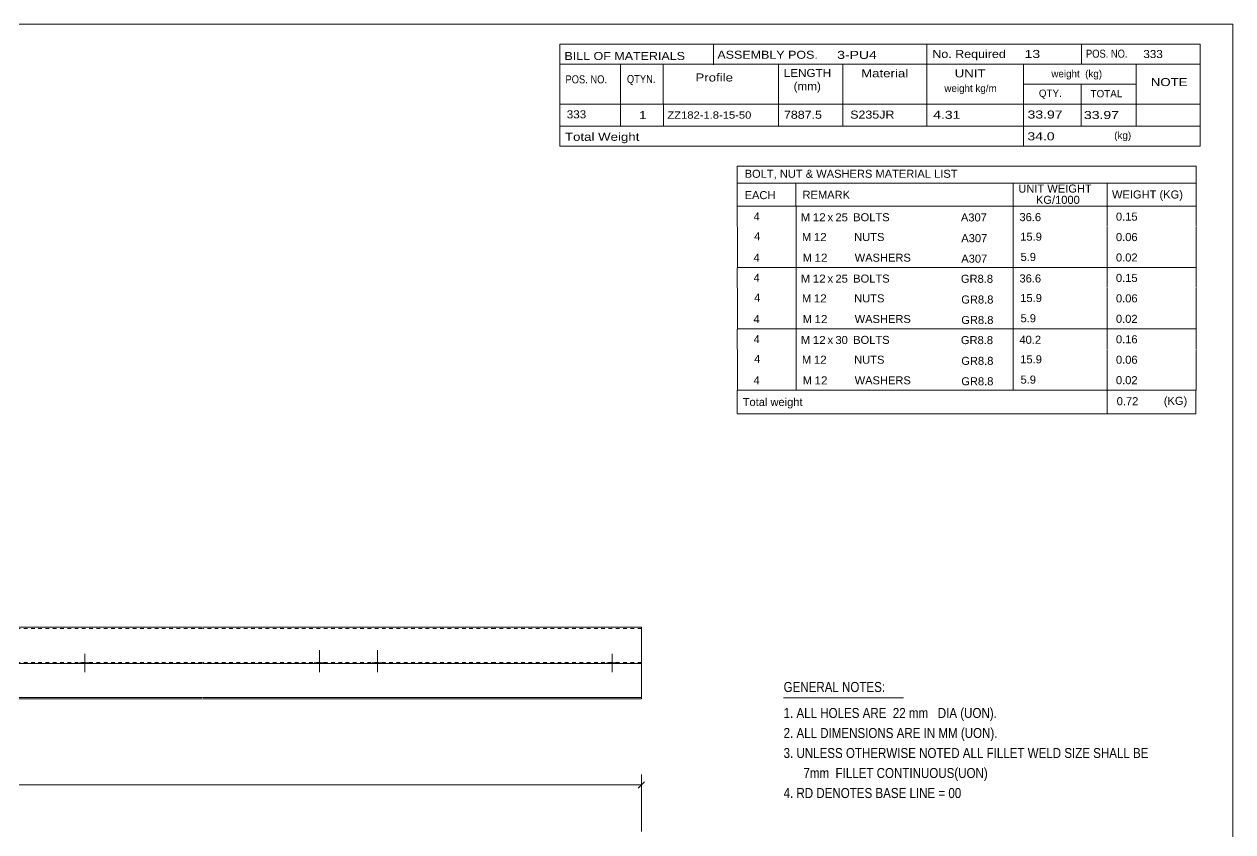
# Model space of a CAD drawing. Header units: millimetres. Extents: x 2 to 579, y 1 to 405.
# Drawn here: x 246.7 to 579, y 183 to 405 of the extents above; entities that cross this region are included whole.
import ezdxf

# ---------------------------------------------------------------- set-up
doc = ezdxf.new("R2010")
doc.units = ezdxf.units.MM
doc.linetypes.add('XKITLINE00', pattern=[0])
doc.linetypes.add('XKITLINE01', pattern=[4, 1, -1, 1, -1])
for name, color, linetype, lineweight in [('Bolt', 3, 'Continuous', 0), ('Dimensions', 7, 'Continuous', 0), ('DrawingSheet', 5, 'Continuous', 0), ('OtherObjectType', 7, 'Continuous', 0), ('Part', 2, 'Continuous', 0)]:
    doc.layers.add(name, color=color, linetype=linetype, lineweight=lineweight)
doc.styles.add('ARIAL_NARROW', font='ARIALN.TTF')

# ---------------------------------------------------------------- blocks, each defined once
blk = doc.blocks.new('*A9')
at = {"layer": 'Bolt'}
for points in [[(326.5, 229.25), (326.5, 229.61), (329.3, 229.61), (329.3, 229.25)], [(326.5, 229.25), (326.5, 229.61), (329.3, 229.61), (329.3, 229.25)], [(342.5, 229.25), (342.5, 229.61), (345.3, 229.61), (345.3, 229.25)], [(342.5, 229.25), (342.5, 229.61), (345.3, 229.61), (345.3, 229.25)]]:
    blk.add_hatch(color=3, dxfattribs=at).paths.add_polyline_path(points, flags=17)
at = {"layer": 'Bolt', "color": 3, "linetype": 'XKITLINE00', "lineweight": 0}
for p, q in [((327.9, 232.93), (327.9, 226.93)), ((327.9, 232.93), (327.9, 226.93)), ((343.9, 232.93), (343.9, 226.93)), ((343.9, 232.93), (343.9, 226.93)), ((326.5, 229.61), (326.5, 229.25)), ((326.5, 229.61), (326.5, 229.25)), ((329.3, 229.61), (329.3, 229.25)), ((329.3, 229.61), (329.3, 229.25)), ((342.5, 229.61), (342.5, 229.25)), ((342.5, 229.61), (342.5, 229.25)), ((345.3, 229.61), (345.3, 229.25)), ((345.3, 229.61), (345.3, 229.25))]:
    blk.add_line(p, q, dxfattribs=at)
blk = doc.blocks.new('*A10')
at = {"layer": 'Bolt'}
for points in [[(262.01, 229.25), (262.01, 229.61), (264.81, 229.61), (264.81, 229.25)], [(262.01, 229.25), (262.01, 229.61), (264.81, 229.61), (264.81, 229.25)], [(406.99, 229.25), (406.99, 229.61), (409.79, 229.61), (409.79, 229.25)], [(406.99, 229.25), (406.99, 229.61), (409.79, 229.61), (409.79, 229.25)]]:
    blk.add_hatch(color=3, dxfattribs=at).paths.add_polyline_path(points, flags=17)
at = {"layer": 'Bolt', "color": 3, "linetype": 'XKITLINE00', "lineweight": 0}
for p, q in [((262.01, 229.61), (262.01, 229.25)), ((262.01, 229.61), (262.01, 229.25)), ((263.41, 231.93), (263.41, 226.93)), ((263.41, 231.93), (263.41, 226.93)), ((264.81, 229.61), (264.81, 229.25)), ((264.81, 229.61), (264.81, 229.25)), ((406.99, 229.61), (406.99, 229.25)), ((406.99, 229.61), (406.99, 229.25)), ((408.39, 231.93), (408.39, 226.93)), ((408.39, 231.93), (408.39, 226.93)), ((409.79, 229.61), (409.79, 229.25)), ((409.79, 229.61), (409.79, 229.25))]:
    blk.add_line(p, q, dxfattribs=at)
blk = doc.blocks.new('*A12')
at = {"layer": 'Part', "color": 2, "linetype": 'XKITLINE00', "lineweight": 0}
for p, q in [((295.61, 239.25), (231.22, 239.25)), ((376.1, 239.25), (295.71, 239.25)), ((416.39, 239.25), (376.2, 239.25)), ((416.39, 219.97), (416.39, 239.25)), ((295.61, 229.25), (231.22, 229.25)), ((376.1, 229.25), (295.71, 229.25)), ((416.39, 229.25), (376.2, 229.25)), ((231.22, 219.97), (295.61, 219.97)), ((295.61, 219.61), (231.22, 219.61)), ((295.71, 219.97), (376.1, 219.97)), ((376.1, 219.61), (295.71, 219.61)), ((376.2, 219.97), (416.39, 219.97)), ((416.39, 219.61), (376.2, 219.61)), ((416.39, 219.97), (416.39, 219.61))]:
    blk.add_line(p, q, dxfattribs=at)
at = {"layer": 'Part', "color": 7, "linetype": 'XKITLINE01', "lineweight": 0}
for p, q in [((295.61, 238.89), (231.22, 238.89)), ((376.1, 238.89), (295.71, 238.89)), ((416.39, 238.89), (376.2, 238.89)), ((295.61, 229.61), (231.22, 229.61)), ((376.1, 229.61), (295.71, 229.61)), ((416.39, 229.61), (376.2, 229.61))]:
    blk.add_line(p, q, dxfattribs=at)
blk = doc.blocks.new('*A13')
at = {"layer": 'DrawingSheet', "color": 5, "linetype": 'XKITLINE00', "lineweight": 0}
for p, q in [((579, 405), (5, 405)), ((579, 5), (579, 405))]:
    blk.add_line(p, q, dxfattribs=at)
blk = doc.blocks.new('*A14')
at = {"layer": 'OtherObjectType', "color": 7, "linetype": 'XKITLINE00', "lineweight": 0}
for p, q in [((442.76, 365.95), (442.75, 354.95)), ((442.76, 365.95), (568.88, 365.95)), ((568.88, 365.95), (568.88, 354.95)), ((442.75, 361.3), (568.88, 361.3)), ((458.87, 361.31), (458.87, 354.95)), ((518.57, 361.31), (518.57, 354.95)), ((544.47, 361.29), (544.47, 354.95)), ((442.76, 354.92), (442.76, 349.42)), ((442.77, 354.95), (568.88, 354.95)), ((458.92, 354.95), (458.92, 349.33)), ((518.57, 354.95), (518.57, 349.33)), ((544.5, 354.95), (544.5, 349.45)), ((568.88, 354.95), (568.88, 349.45)), ((442.79, 349.33), (442.79, 343.72)), ((458.95, 349.33), (458.95, 343.71)), ((518.57, 349.33), (518.57, 343.71)), ((544.5, 349.33), (544.5, 343.83)), ((568.88, 349.33), (568.88, 343.83)), ((442.79, 343.7), (442.79, 338.13)), ((458.95, 343.71), (458.95, 338.09)), ((518.57, 343.71), (518.57, 338.09)), ((544.5, 343.71), (544.5, 338.1)), ((568.88, 343.71), (568.88, 338.1)), ((568.88, 338.1), (442.75, 338.13)), ((442.76, 338.06), (442.76, 332.56)), ((458.92, 338.09), (458.92, 332.47)), ((518.57, 338.09), (518.57, 332.47)), ((544.5, 338.09), (544.5, 332.59)), ((568.88, 338.09), (568.88, 332.59)), ((442.79, 332.47), (442.79, 326.86)), ((458.95, 332.47), (458.95, 326.86)), ((518.57, 332.47), (518.57, 326.86)), ((544.5, 332.47), (544.5, 326.97)), ((568.88, 332.47), (568.88, 326.97)), ((442.79, 326.84), (442.79, 321.27)), ((458.95, 326.85), (458.95, 321.24)), ((518.57, 326.86), (518.57, 321.24)), ((544.5, 326.85), (544.5, 321.25)), ((568.88, 326.85), (568.88, 321.24)), ((568.88, 321.24), (442.75, 321.27)), ((442.76, 321.21), (442.76, 315.71)), ((458.92, 321.23), (458.92, 315.62)), ((518.57, 321.24), (518.57, 315.62)), ((544.5, 321.23), (544.5, 315.73)), ((568.88, 321.24), (568.88, 315.74)), ((442.79, 315.62), (442.79, 310)), ((458.95, 315.62), (458.95, 310)), ((518.57, 315.62), (518.57, 310)), ((544.5, 315.61), (544.5, 310.11)), ((568.88, 315.62), (568.88, 310.12)), ((442.79, 309.98), (442.79, 304.42)), ((458.95, 310), (458.95, 304.38)), ((518.57, 310), (518.57, 304.38)), ((544.5, 310), (544.5, 304.39)), ((568.88, 310), (568.88, 304.39)), ((568.88, 304.39), (442.75, 304.42)), ((442.78, 304.38), (442.78, 297.97)), ((442.85, 304.38), (568.87, 304.38)), ((544.5, 304.35), (544.5, 297.93)), ((568.87, 304.35), (568.87, 297.94)), ((442.77, 297.93), (568.87, 297.93))]:
    blk.add_line(p, q, dxfattribs=at)
at = {"layer": 'OtherObjectType', "color": 7, "style": 'ARIAL_NARROW'}
for s, width, p in [('BOLT, NUT & WASHERS MATERIAL LIST', 1.211571, (444.79, 362.79)), ('EACH', 1.211571, (444.78, 356.92)), ('REMARK', 1.211571, (460.7, 357.01)), ('UNIT WEIGHT', 1.211571, (520.03, 358.72)), ('WEIGHT (KG)', 1.211571, (545.78, 357.1)), (' KG/1000', 1.211571, (524.02, 355.63)), ('4', 1.211571, (447.26, 351.05)), ('M', 1.211571, (460.26, 350.85)), ('12', 1.275, (463.5, 350.83)), ('x', 1.211571, (467.58, 350.83)), ('25', 1.211571, (469.76, 350.82)), ('BOLTS', 1.211571, (474.63, 350.84)), ('A307', 1.211571, (504.25, 350.79)), ('36.6', 1.211571, (520.34, 350.88)), ('0.15', 1.211571, (546.87, 351.01)), ('4', 1.211571, (447.4, 345.61)), ('M', 1.211571, (460.54, 345.41)), ('12', 1.275, (463.78, 345.39)), ('NUTS', 1.211571, (474.91, 345.41)), ('A307', 1.211571, (504.35, 345.09)), ('15.9', 1.211571, (520.56, 345.5)), ('0.06', 1.211571, (546.87, 345.39)), ('4', 1.211571, (447.24, 339.74)), ('M', 1.211571, (460.76, 339.74)), ('12', 1.275, (464, 339.72)), ('WASHERS', 1.211571, (475.04, 339.73)), ('A307', 1.211571, (504.35, 339.47)), ('5.9', 1.211571, (520.64, 339.94)), ('0.02', 1.211571, (546.87, 339.78)), ('4', 1.211571, (447.26, 334.2)), ('M', 1.211571, (460.26, 333.99)), ('12', 1.275, (463.5, 333.97)), ('x', 1.211571, (467.58, 333.97)), ('25', 1.211571, (469.76, 333.96)), ('BOLTS', 1.211571, (474.63, 333.98)), ('GR8.8', 1.211571, (504.25, 333.93)), ('36.6', 1.211571, (520.34, 334.02)), ('0.15', 1.211571, (546.87, 334.16)), ('4', 1.211571, (447.4, 328.75)), ('M', 1.211571, (460.54, 328.56)), ('12', 1.275, (463.78, 328.54)), ('NUTS', 1.211571, (474.91, 328.55)), ('GR8.8', 1.211571, (504.35, 328.23)), ('15.9', 1.211571, (520.56, 328.65)), ('0.06', 1.211571, (546.87, 328.54)), ('4', 1.211571, (447.24, 322.88)), ('M', 1.211571, (460.76, 322.88)), ('12', 1.275, (464, 322.86)), ('WASHERS', 1.211571, (475.04, 322.88)), ('GR8.8', 1.211571, (504.35, 322.61)), ('5.9', 1.211571, (520.64, 323.08)), ('0.02', 1.211571, (546.87, 322.92)), ('4', 1.211571, (447.26, 317.34)), ('M', 1.211571, (460.26, 317.13)), ('12', 1.275, (463.5, 317.11)), ('30', 1.211571, (469.76, 317.11)), ('BOLTS', 1.211571, (474.63, 317.13)), ('GR8.8', 1.211571, (504.25, 317.08)), ('40.2', 1.211571, (520.34, 317.17)), ('0.16', 1.211571, (546.87, 317.3)), ('x', 1.211571, (467.58, 317.12)), ('4', 1.211571, (447.4, 311.89)), ('M', 1.211571, (460.54, 311.7)), ('12', 1.275, (463.78, 311.68)), ('NUTS', 1.211571, (474.91, 311.69)), ('GR8.8', 1.211571, (504.35, 311.37)), ('15.9', 1.211571, (520.56, 311.79)), ('0.06', 1.211571, (546.87, 311.68)), ('4', 1.211571, (447.24, 306.03)), ('M', 1.211571, (460.76, 306.03)), ('12', 1.275, (464, 306)), ('WASHERS', 1.211571, (475.04, 306.02)), ('GR8.8', 1.211571, (504.35, 305.76)), ('5.9', 1.211571, (520.64, 306.22)), ('0.02', 1.211571, (546.87, 306.06)), ('Total weight', 1.211571, (444.26, 300.06)), ('0.72', 1.211571, (547.07, 300.29)), ('(KG)', 1.211571, (560.02, 300.38))]:
    blk.add_text(s, height=2.2, dxfattribs=dict(at, width=width)).set_placement(p)
blk = doc.blocks.new('*A15')
at = {"layer": 'OtherObjectType', "color": 7, "linetype": 'XKITLINE00', "lineweight": 0}
blk.add_line((455.5, 219.82), (488.5, 219.82), dxfattribs=at)
at = {"layer": 'OtherObjectType', "color": 7, "style": 'ARIAL_NARROW', "width": 1.008832}
for s, p in [('GENERAL NOTES:', (455.5, 221.47)), ('1. ALL HOLES ARE  22 mm   DIA (UON).', (455.5, 214.32)), ('2. ALL DIMENSIONS ARE IN MM (UON).', (455.5, 208.82)), ('3. UNLESS OTHERWISE NOTED ALL FILLET WELD SIZE SHALL BE', (455.5, 203.32)), ('7mm  FILLET CONTINUOUS(UON)', (460.95, 197.82)), ('4. RD DENOTES BASE LINE = 00', (455.5, 192.32))]:
    blk.add_text(s, height=2.75, dxfattribs=at).set_placement(p)
blk = doc.blocks.new('*A19')
at = {"layer": 'OtherObjectType', "color": 7, "linetype": 'XKITLINE00', "lineweight": 0}
for p, q in [((393.98, 399.5), (569.98, 399.5)), ((393.98, 399.5), (393.98, 388.5)), ((436.26, 399.42), (436.26, 393.87)), ((494.85, 394), (494.85, 399.5)), ((537.43, 393.96), (537.43, 399.42)), ((569.98, 394), (569.98, 399.5)), ((393.98, 394), (569.98, 394)), ((410.64, 394), (410.64, 383)), ((422.4, 393.98), (422.4, 383.03)), ((454.12, 393.99), (454.13, 383)), ((471.78, 393.98), (471.78, 383)), ((494.85, 393.98), (494.85, 383)), ((521.43, 394), (521.43, 383)), ((552.42, 394), (552.42, 383)), ((569.98, 394), (569.98, 388.5)), ((393.98, 388.5), (393.98, 383)), ((521.45, 388.52), (552.45, 388.52)), ((537.28, 388.52), (537.28, 383)), ((569.98, 388.5), (569.98, 383)), ((393.98, 383), (569.98, 383)), ((393.98, 383), (393.98, 376.95)), ((410.63, 383), (410.63, 376.95)), ((422.44, 382.99), (422.44, 376.95)), ((454.12, 383), (454.11, 376.95)), ((471.79, 383), (471.79, 376.95)), ((494.87, 383), (494.87, 376.95)), ((521.44, 383), (521.44, 376.95)), ((537.33, 382.95), (537.33, 376.95)), ((552.43, 383), (552.43, 376.95)), ((569.98, 383), (569.98, 376.95)), ((393.98, 376.95), (569.98, 376.95)), ((393.98, 376.95), (393.98, 371.45)), ((521.44, 376.95), (521.44, 371.45)), ((569.98, 376.95), (569.98, 371.45)), ((393.98, 371.45), (569.98, 371.45))]:
    blk.add_line(p, q, dxfattribs=at)
at = {"layer": 'OtherObjectType', "color": 7, "style": 'ARIAL_NARROW'}
for s, height, width, p in [('BILL OF MATERIALS', 2.2, 1.36, (395.25, 395.16)), ('ASSEMBLY POS.', 2.2, 1.36, (437.3, 395.5)), ('3-PU4', 2.2, 1.525501, (470.23, 395.46)), ('No. Required', 2.2, 1.36, (496.39, 395.72)), ('13', 2.2, 1.525501, (521.75, 395.72)), ('POS. NO.', 2.2, 1.02, (538.63, 395.79)), ('333', 2.2, 1.270501, (554.4, 395.69)), ('LENGTH', 2.2, 1.275, (455.54, 390.49)), ('Material', 2.2, 1.445, (476.81, 390.41)), ('UNIT', 2.2, 1.445, (502.52, 390.4)), ('weight  (kg)', 1.98, 1.19, (529.11, 390.39)), ('POS. NO.', 2.2, 1.02, (395.53, 388.74)), ('QTYN.', 2.2, 1.02, (412.42, 388.84)), ('Profile', 2.2, 1.445, (431.26, 389.25)), ('(mm)', 2.2, 1.275, (458.26, 386.86)), ('NOTE', 2.2, 1.445, (556.44, 387.99)), ('weight kg/m', 1.98, 1.19, (499.69, 386.4)), ('QTY.', 1.98, 1.19, (525.68, 385.03)), ('TOTAL', 1.98, 1.19, (539.9, 384.91)), ('333', 2.2, 1.270501, (395.89, 379.12)), ('1', 2.2, 1.525501, (415.71, 378.91)), ('ZZ182-1.8-15-50', 1.98, 1.355501, (423.56, 379.04)), ('7887.5', 2.2, 1.355501, (455.59, 379.01)), ('S235JR', 2.2, 1.355501, (473.81, 379.05)), ('4.31', 2.2, 1.525501, (496.62, 378.99)), ('33.97', 2.2, 1.525501, (522.57, 379.07)), ('33.97', 2.2, 1.525501, (538.08, 378.94)), ('(kg)', 1.98, 1.19, (546.4, 373.46)), ('Total Weight', 2.2, 1.445, (395.4, 372.94)), ('34.0', 2.2, 1.525501, (522.52, 373.09))]:
    blk.add_text(s, height=height, dxfattribs=dict(at, width=width)).set_placement(p)
blk = doc.blocks.new('*A29')
at = {"layer": 'Dimensions', "color": 7, "linetype": 'XKITLINE00', "lineweight": 0}
for p, q in [((417.24, 196.76), (415.54, 195.06)), ((416.39, 183.11), (416.39, 198.76)), ((44.45, 195.91), (416.39, 195.91))]:
    blk.add_line(p, q, dxfattribs=at)
at = {"layer": 'Dimensions', "color": 3}
blk.add_point((416.39, 195.91), dxfattribs=at)

msp = doc.modelspace()

# ---------------------------------------------------------------- block references
at = {"lineweight": 0}
for name in ['*A13', '*A19', '*A14', '*A9', '*A10', '*A15', '*A29']:
    msp.add_blockref(name, (0, 0), dxfattribs=at)
at = {"layer": 'Part', "lineweight": 0}
msp.add_blockref('*A12', (0, 0), dxfattribs=at)

doc.saveas('drawing.dxf')
